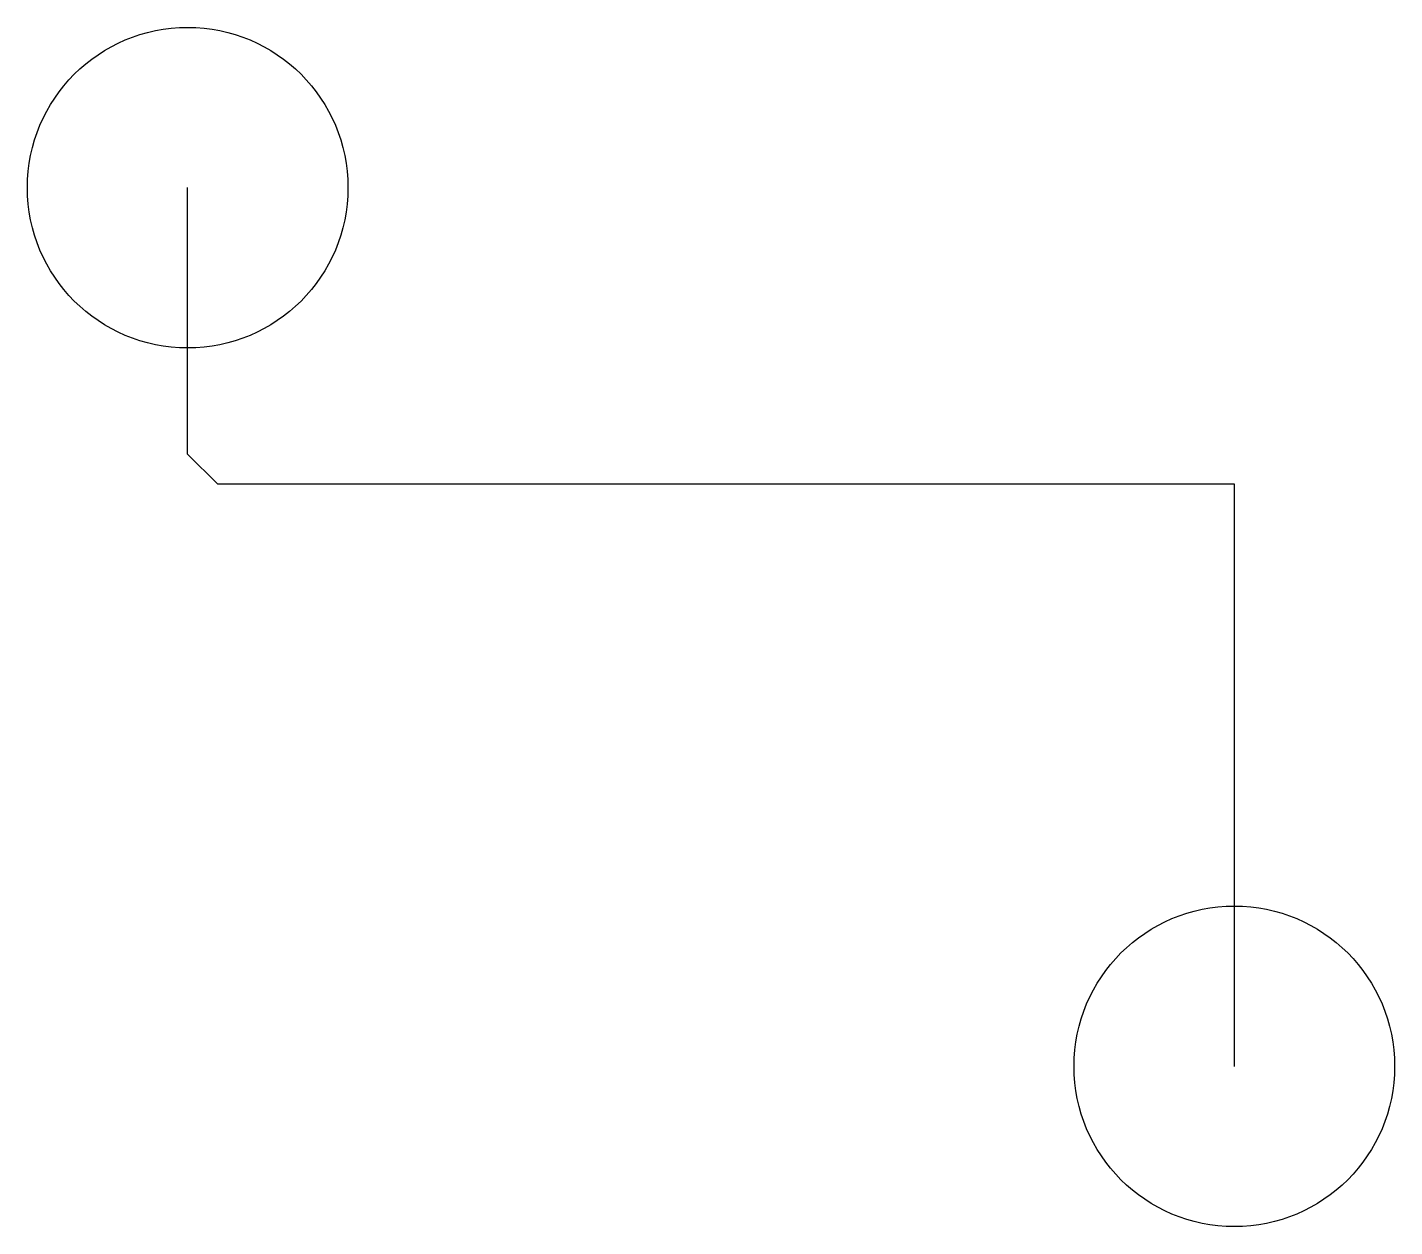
# Model space of a CAD drawing. Header units: metres. Extents: x 137.2 to 154.3, y 15.9 to 30.8.
import ezdxf

# ---------------------------------------------------------------- set-up
doc = ezdxf.new("R2010")
doc.units = ezdxf.units.M
doc.layers.add('PATH_LINES', color=2, linetype='Continuous')
doc.layers.add('START_GOAL', color=3, linetype='Continuous')

msp = doc.modelspace()

# ---------------------------------------------------------------- linework, layer by layer
at = {"layer": 'PATH_LINES'}
for p, q in [((139.232, 28.755, 160.703), (139.232, 28.845, 160.703)), ((139.232, 28.845, 160.703), (139.232, 28.845, 152.313)), ((139.232, 28.845, 152.313), (139.232, 28.845, 149.386)), ((139.232, 28.845, 149.386), (139.232, 28.845, 139.993)), ((139.232, 28.255, 160.703), (139.232, 28.755, 160.703)), ((139.232, 25.521, 160.703), (139.232, 28.255, 160.703)), ((139.608, 25.145, 160.703), (139.232, 25.521, 160.703)), ((147.156, 25.145, 160.703), (139.608, 25.145, 160.703)), ((147.405, 25.145, 160.6), (147.156, 25.145, 160.703)), ((147.778, 25.145, 160.227), (147.405, 25.145, 160.6)), ((148.027, 25.145, 160.124), (147.778, 25.145, 160.227)), ((151.914, 25.145, 160.124), (148.027, 25.145, 160.124)), ((152.29, 25.145, 160.124), (151.914, 25.145, 160.124)), ((152.29, 24.769, 160.124), (152.29, 25.145, 160.124)), ((152.29, 17.883, 160.124), (152.29, 24.769, 160.124))]:
    msp.add_line(p, q, dxfattribs=at)
at = {"layer": 'START_GOAL'}
for centre in [(139.232, 28.845, 139.993), (152.29, 17.883, 160.124)]:
    msp.add_circle(centre, 2, dxfattribs=at)

doc.saveas('drawing.dxf')
